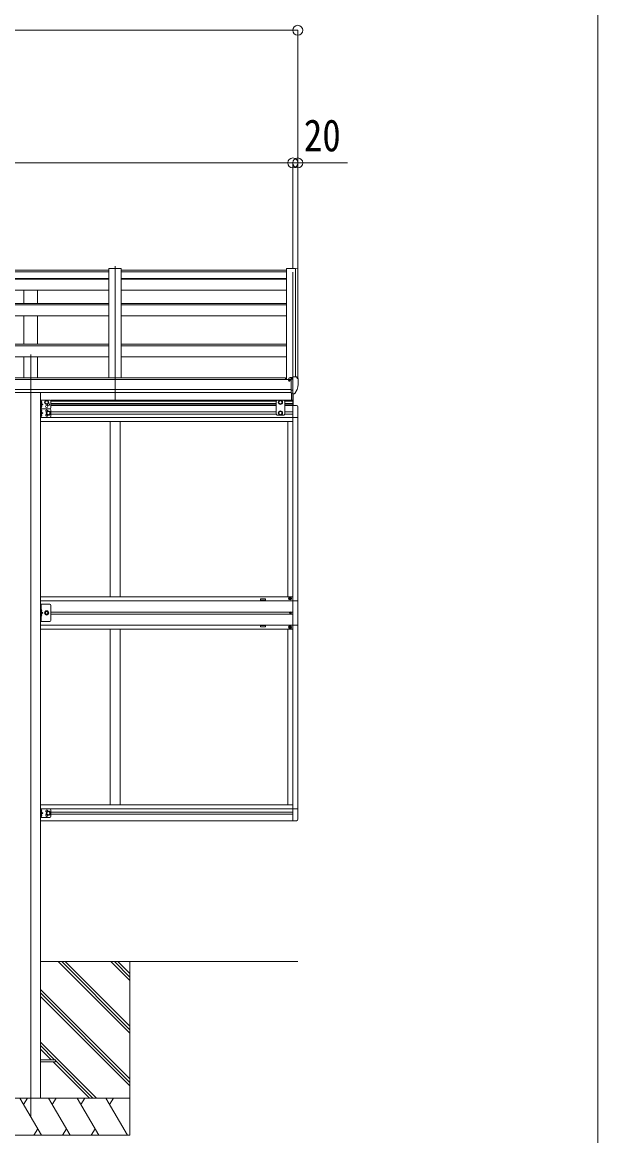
# Model space of a CAD drawing. Units: millimetres at full size, sheet at 1:40; details may follow other scales. Extents: x -11181 to 11305, y -7804 to 7716.
# Drawn here: x 8421 to 10739, y -960 to 3526 of the extents above; entities that cross this region are included whole.
import ezdxf
from ezdxf.enums import TextEntityAlignment as Align

# ---------------------------------------------------------------- set-up
doc = ezdxf.new("R2010")
doc.units = ezdxf.units.MM
doc.header["$LTSCALE"] = 40
doc.header["$PDMODE"] = 32
doc.header["$PDSIZE"] = 40
for name, color, linetype, lineweight in [('0-0_0', 7, 'Continuous', 9), ('0-1_本体', 4, 'Continuous', 9), ('0-2_部品', 7, 'Continuous', 9), ('0-8_PARTS2', 2, 'Continuous', 9), ('0-A_寸法', 6, 'Continuous', 9), ('1-1_GLASS', 4, 'Continuous', 9), ('1-2_GLASS_SEAL', 7, 'Continuous', 9), ('F-0_240', 7, 'Continuous', 9)]:
    doc.layers.add(name, color=color, linetype=linetype, lineweight=lineweight)
doc.styles.add('ＭＳ ゴシック', font='')
doc.styles.get('ＭＳ ゴシック').set_extended_font_data('MS Gothic')

msp = doc.modelspace()

# ---------------------------------------------------------------- linework, layer by layer
at = {"layer": '0-0_0'}
for p, q in [((9531.26, -258.19), (8494.76, -258.19)), ((8855.26, -547.2), (8566.25, -258.19)), ((8855.26, -533.06), (8580.39, -258.19)), ((8855.26, -518.92), (8594.53, -258.19)), ((8855.26, -335.07), (8778.38, -258.19)), ((8855.26, -320.93), (8792.52, -258.19)), ((8855.26, -306.79), (8806.66, -258.19)), ((8855.26, -258.19), (8855.26, -958.19)), ((8855.26, -731.05), (8494.76, -370.55)), ((8855.26, -745.19), (8494.76, -384.69)), ((8855.26, -759.33), (8494.76, -398.84)), ((8720.27, -808.19), (8494.76, -582.68)), ((8551.61, -653.68), (8494.76, -596.83)), ((8537.47, -653.68), (8494.76, -610.97)), ((8691.98, -808.19), (8546.47, -662.68)), ((8706.13, -808.19), (8555.26, -657.33)), ((8055.26, -808.19), (8855.26, -808.19)), ((8498.56, -958.19), (8411.96, -808.19)), ((8426.96, -834.17), (8441.96, -808.19)), ((8614.03, -958.19), (8527.43, -808.19)), ((8542.43, -834.17), (8557.43, -808.19)), ((8729.5, -958.19), (8642.9, -808.19)), ((8657.9, -834.17), (8672.9, -808.19)), ((8844.97, -958.19), (8758.37, -808.19)), ((8773.37, -834.17), (8788.37, -808.19)), ((8483.56, -932.21), (8468.56, -958.19)), ((8599.03, -932.21), (8584.03, -958.19)), ((8714.5, -932.21), (8699.5, -958.19)), ((8855.26, -958.19), (8055.26, -958.19))]:
    msp.add_line(p, q, dxfattribs=at)
at = {"layer": '0-1_本体'}
for p, q in [((8104.26, 2527.29), (8770.26, 2527.29)), ((8770.26, 2520.35), (8104.26, 2520.35)), ((8770.26, 2533.35), (8770.26, 2094.06)), ((8770.26, 2533.35), (8820.26, 2533.35)), ((8820.26, 2533.35), (8820.26, 2094.06)), ((8820.26, 2527.29), (9486.26, 2527.29)), ((9486.26, 2520.35), (8820.26, 2520.35)), ((9486.26, 2533.35), (9486.26, 2087.35)), ((9522.18, 2533.15), (9521.56, 2531.53)), ((9522.26, 2533.26), (9522.26, 2097.53)), ((9530.31, 2532.93), (9522.48, 2533.34)), ((9531.25, 2532.04), (9531.26, 2090.99)), ((8770.26, 2493.63), (8104.26, 2493.63)), ((8770.26, 2491.05), (8104.26, 2491.05)), ((9486.26, 2493.63), (8820.26, 2493.63)), ((9486.26, 2491.05), (8820.26, 2491.05)), ((8770.26, 2446.32), (8104.26, 2446.32)), ((8427.76, 2392.58), (8427.76, 2446.32)), ((8482.76, 2392.58), (8482.76, 2446.32)), ((9486.26, 2446.32), (8820.26, 2446.32)), ((8770.26, 2392.58), (8104.26, 2392.58)), ((8770.26, 2387.02), (8104.26, 2387.02)), ((9486.26, 2392.58), (8820.26, 2392.58)), ((9486.26, 2387.02), (8820.26, 2387.02)), ((8770.26, 2343.02), (8104.26, 2343.02)), ((8427.76, 2228.93), (8427.76, 2343.02)), ((8482.76, 2228.93), (8482.76, 2343.02)), ((9486.26, 2343.02), (8820.26, 2343.02)), ((8770.26, 2228.93), (8104.26, 2228.93)), ((8770.26, 2222.14), (8104.26, 2222.14)), ((9486.26, 2228.93), (8820.26, 2228.93)), ((9486.26, 2222.14), (8820.26, 2222.14)), ((8770.26, 2178.58), (8104.26, 2178.58)), ((8427.76, 2094.06), (8427.76, 2178.58)), ((8482.76, 2094.06), (8482.76, 2178.58)), ((9486.26, 2178.58), (8820.26, 2178.58)), ((4505.76, 2087.35), (9504.76, 2087.35)), ((4529.26, 2094.06), (9481.26, 2094.06)), ((9481.26, 2087.35), (9481.26, 2094.06)), ((9504.76, 2046.13), (4505.76, 2046.13)), ((4505.76, 2034.28), (9504.76, 2034.35)), ((8494.76, 2034.19), (8494.76, -808.22))]:
    msp.add_line(p, q, dxfattribs=at)
msp.add_lwpolyline([(9521.56, 2097.53), (9521.56, 2533.35), (9486.26, 2533.35)], dxfattribs=at)
msp.add_circle((9497.29, 2082.62), 3, dxfattribs=at)
for centre, radius, start, end in [((9522.46, 2533.04), 0.301, 87.13321, 158.93673), ((9530.26, 2531.93), 1, 6.67014, 87)]:
    msp.add_arc(centre, radius, start, end, dxfattribs=at)
at = {"layer": '0-2_部品'}
for p, q in [((9494.76, 2091.69), (9494.76, 2087.73)), ((9509.76, 2092.86), (9495.76, 2092.8)), ((9499.26, 2092.81), (9499.26, 2094.71)), ((9499.76, 2082.63), (9499.46, 2082.63)), ((9500.29, 2082.63), (9499.76, 2082.63)), ((9500.09, 2095.13), (9509.76, 2095.85)), ((9504.76, 2087.81), (9511.26, 2088.21)), ((9509.76, 2096.63), (9511.26, 2096.63)), ((9509.76, 2096.63), (9509.76, 2090.46)), ((9511.26, 2029.04), (9511.26, 2097.54)), ((9526.35, 2096.98), (9530.42, 2091.17)), ((9533.26, 2088.17), (9533.26, 2087.54)), ((9504.76, 2032.24), (9510.26, 2032.24)), ((9510.76, 2031.24), (9510.26, 2032.24)), ((9511.26, 2031.24), (9510.76, 2031.24)), ((9512.76, 2029.13), (9511.26, 2029.04)), ((9512.76, 2029.13), (9516.47, 2029.36)), ((9518.88, 2030.86), (9528.63, 2046.23))]:
    msp.add_line(p, q, dxfattribs=at)
at = {"layer": '0-2_部品', "color": 4}
for p, q in [((8555.26, -653.68), (8494.76, -653.68)), ((8555.26, -662.68), (8494.76, -662.68)), ((8555.26, -653.68), (8555.26, -662.68))]:
    msp.add_line(p, q, dxfattribs=at)
at = {"layer": '0-2_部品'}
for points in [[(9494.76, 2084.24), (9494.76, 2082.63), (9494.29, 2082.63)], [(9499.46, 2083.81), (9499.46, 2082.63), (9494.76, 2082.63)], [(9500.09, 2095.13), (9499.92, 2095.11), (9499.76, 2095.08), (9499.62, 2095.04), (9499.49, 2094.98), (9499.39, 2094.92), (9499.32, 2094.86), (9499.27, 2094.79), (9499.26, 2094.71)], [(9504.76, 2032.24), (9504.76, 2090.46), (9509.76, 2090.46)], [(9511.26, 2097.54), (9523.26, 2097.54), (9525.59, 2097.4)], [(9511.26, 2042.93), (9508.1, 2043.34), (9504.76, 2043.77)]]:
    msp.add_lwpolyline(points, dxfattribs=at)
for centre, radius, start, end in [((9497.26, 2082.63), 2.5, 28.35764, 180), ((9497.26, 2082.63), 2.5, 0, 28.35764), ((9525.53, 2096.4), 1, 35, 86.5), ((9340.77, 2087.55), 192.49, 347.8767, 359.9992), ((9530.26, 2088.17), 3, 0, 87), ((9516.28, 2032.36), 3, 273.5, 330), ((9526.03, 2047.73), 3, 330, 348.16652)]:
    msp.add_arc(centre, radius, start, end, dxfattribs=at)
msp.add_ellipse((9495.76, 2091.7), major_axis=(0.02, 1.1), ratio=0.906239, start_param=0.0206394, end_param=1.5914357, dxfattribs=at)
at = {"layer": '0-8_PARTS2'}
for p, q in [((8795.26, 1999.35), (8795.26, 2543.19)), ((9511.26, 2518.63), (9511.26, 1999.35)), ((8455.26, 2188.15), (8455.26, -887.08))]:
    msp.add_line(p, q, dxfattribs=at)
at = {"layer": '0-A_寸法'}
for p, q in [((-532.73, 3493.68), (9531.25, 3493.68)), ((9531.25, 3493.68), (9531.25, 2533.38)), ((9511.25, 2959.35), (4499.26, 2959.35)), ((9511.25, 2959.35), (9531.25, 2959.35)), ((9511.25, 2959.35), (9511.25, 2533.38)), ((9511.25, 2959.35), (9511.25, 2533.38)), ((9531.25, 2959.35), (9731.25, 2959.35)), ((9531.25, 2959.35), (9531.25, 2533.38))]:
    msp.add_line(p, q, dxfattribs=at)
for p in [(9531.25, 3493.68), (9511.25, 2959.35), (9531.25, 2959.35)]:
    msp.add_point(p, dxfattribs=at)
at = {"layer": '1-1_GLASS'}
for p, q in [((8534.76, 2003.03), (9446.78, 2003.03)), ((8536.73, 1999.53), (9443.78, 1999.53)), ((8536.76, 1990.53), (9443.78, 1990.53)), ((8536.76, 1987.03), (9443.78, 1987.03)), ((9443.78, 1982.03), (8536.76, 1982.03)), ((9475.78, 2003.03), (9511.28, 2003.03)), ((9478.78, 1999.53), (9511.28, 1999.53)), ((9478.78, 1990.53), (9511.28, 1990.53)), ((9478.78, 1987.03), (9511.28, 1987.03)), ((9511.28, 1982.03), (9478.78, 1982.03)), ((9511.28, 1982.73), (9511.28, 1145.53)), ((9511.28, 1933.53), (8494.76, 1933.53)), ((8536.76, 1956.03), (9443.78, 1956.03)), ((8536.76, 1947.03), (9443.78, 1947.03)), ((9478.78, 1956.03), (9511.28, 1956.03)), ((9478.78, 1947.03), (9511.28, 1947.03)), ((9531.28, 1933.33), (9531.28, 1194.73)), ((8494.76, 1917.53), (9511.28, 1917.53)), ((8775.28, 1917.53), (8775.28, 1210.53)), ((8815.28, 1917.53), (8815.28, 1210.53)), ((9491.28, 1917.53), (9491.28, 1210.53)), ((9491.28, 1917.53), (9491.28, 1210.53)), ((8494.76, 1210.53), (9511.28, 1210.53)), ((8494.76, 1194.53), (9511.28, 1194.53)), ((8536.76, 1149.97), (9511.28, 1149.97)), ((9511.28, 1140.97), (8536.76, 1140.97)), ((9511.28, 1145.73), (9511.28, 308.53)), ((9511.28, 1096.53), (8494.76, 1096.53)), ((8494.76, 1080.53), (9511.28, 1080.53)), ((8775.28, 373.53), (8775.28, 1080.53)), ((8815.28, 373.53), (8815.28, 1080.53)), ((9491.28, 1080.53), (9491.28, 373.53)), ((9491.28, 1080.53), (9491.28, 373.53)), ((9531.28, 1096.33), (9531.28, 357.73)), ((8494.76, 373.53), (9511.28, 373.53)), ((9511.28, 373.53), (9511.28, 357.53)), ((8494.76, 357.53), (9511.28, 357.53)), ((8536.76, 344.03), (9511.28, 344.03)), ((8536.76, 335.03), (9511.28, 335.03)), ((8494.76, 309.03), (9511.28, 309.03))]:
    msp.add_line(p, q, dxfattribs=at)
for points in [[(9381.28, 1197.53), (9401.28, 1197.53), (9401.28, 1202.53), (9381.28, 1202.53)], [(9381.28, 1095.53), (9401.28, 1095.53), (9401.28, 1090.53), (9381.28, 1090.53)]]:
    msp.add_lwpolyline(points, close=True, dxfattribs=at)
at = {"layer": '1-2_GLASS_SEAL'}
for p, q in [((9504.76, 2032.23), (9510.26, 2032.23)), ((9505.78, 2003.03), (9505.78, 2032.23)), ((9510.76, 2031.23), (9510.26, 2032.23)), ((9511.26, 2031.23), (9510.76, 2031.23)), ((9512.76, 2029.12), (9511.26, 2029.03)), ((9511.28, 2029.03), (9511.28, 1982.53)), ((9512.76, 2029.12), (9516.47, 2029.35)), ((9512.78, 1982.53), (9512.78, 2029.13)), ((8494.76, 2004.03), (8494.76, 1969.03)), ((8531.76, 2004.03), (8494.76, 2004.03)), ((8497.26, 2004.03), (8497.26, 1969.03)), ((8497.76, 1991.53), (8497.26, 1991.62)), ((8497.26, 1986.53), (8504.26, 1986.53)), ((8497.76, 1999.53), (8498.56, 1999.39)), ((8497.76, 1991.53), (8498.56, 1991.67)), ((8497.76, 1981.53), (8498.56, 1981.39)), ((8536.76, 1999.03), (8536.76, 1974.03)), ((9447.78, 2004.03), (9443.78, 2000.03)), ((9443.78, 2000.03), (9443.78, 1946.54)), ((9474.78, 2004.03), (9447.78, 2004.03)), ((9474.78, 2004.03), (9478.78, 2000.03)), ((9478.78, 1946.54), (9478.78, 2000.03)), ((9511.28, 1982.53), (9526.56, 1981.73)), ((9531.78, 1976.24), (9531.78, 1933.33)), ((8494.76, 1969.03), (8494.76, 1934.03)), ((8531.76, 1969.03), (8494.76, 1969.03)), ((8531.76, 1969.03), (8494.76, 1969.03)), ((8531.76, 1934.03), (8494.76, 1934.03)), ((8497.76, 1973.53), (8497.26, 1973.62)), ((8497.26, 1969.03), (8497.26, 1934.03)), ((8497.76, 1956.53), (8497.26, 1956.62)), ((8497.26, 1951.53), (8504.26, 1951.53)), ((8497.76, 1938.53), (8497.26, 1938.62)), ((8497.76, 1973.53), (8498.56, 1973.67)), ((8497.76, 1964.53), (8498.56, 1964.39)), ((8497.76, 1956.53), (8498.56, 1956.67)), ((8497.76, 1946.53), (8498.56, 1946.39)), ((8497.76, 1938.53), (8498.56, 1938.67)), ((8536.76, 1964.03), (8536.76, 1939.03)), ((9447.78, 1942.54), (9443.78, 1946.54)), ((9474.78, 1942.54), (9447.78, 1942.54)), ((9461.28, 1959.04), (9454.78, 1955.28)), ((9454.78, 1955.28), (9454.78, 1947.78)), ((9454.78, 1947.78), (9461.28, 1944.03)), ((9467.78, 1955.28), (9461.28, 1959.04)), ((9461.28, 1944.03), (9467.78, 1947.78)), ((9467.78, 1947.78), (9467.78, 1955.28)), ((9474.78, 1942.54), (9478.78, 1946.54)), ((9511.28, 1933.33), (9531.78, 1933.33)), ((8531.76, 1181.48), (8494.76, 1181.48)), ((8497.26, 1181.48), (8497.26, 1111.48)), ((8536.76, 1116.48), (8536.76, 1176.48)), ((9498.78, 1205.03), (9497.78, 1205.03)), ((9501.78, 1204.03), (9502.78, 1204.03)), ((8497.76, 1151.48), (8497.26, 1151.56)), ((8497.26, 1151.48), (8504.26, 1146.48)), ((8497.26, 1146.48), (8504.26, 1146.48)), ((8497.26, 1141.48), (8504.26, 1146.48)), ((8497.76, 1133.48), (8497.26, 1133.56)), ((8497.76, 1159.48), (8498.56, 1159.33)), ((8497.76, 1151.48), (8498.56, 1151.62)), ((8497.76, 1141.48), (8498.56, 1141.33)), ((8497.76, 1133.48), (8498.56, 1133.62)), ((9500.05, 1146.12), (9499.23, 1146.12)), ((9502.51, 1146.94), (9503.33, 1146.94)), ((9498.78, 1088.03), (9497.78, 1088.03)), ((9501.78, 1089.03), (9502.78, 1089.03)), ((8494.76, 357.03), (8494.76, 322.03)), ((8531.76, 357.03), (8494.76, 357.03)), ((8531.76, 322.03), (8494.76, 322.03)), ((8497.26, 357.03), (8497.26, 322.03)), ((8497.76, 344.53), (8497.26, 344.62)), ((8497.26, 339.53), (8504.26, 339.53)), ((8497.76, 326.53), (8497.26, 326.62)), ((8497.76, 352.53), (8498.56, 352.39)), ((8497.76, 344.53), (8498.56, 344.67)), ((8497.76, 334.53), (8498.56, 334.39)), ((8497.76, 326.53), (8498.56, 326.67)), ((8536.76, 352.03), (8536.76, 327.03)), ((9511.28, 357.73), (9531.78, 357.73)), ((9531.78, 314.82), (9531.78, 357.73)), ((9511.28, 308.53), (9526.56, 309.33))]:
    msp.add_line(p, q, dxfattribs=at)
for points in [[(8496.88, 1995.53), (8497.51, 1996.72), (8499.74, 1997.83)], [(8496.88, 1995.53), (8497.51, 1994.34), (8499.74, 1993.23)], [(8496.88, 1977.53), (8497.51, 1978.72), (8499.74, 1979.83)], [(8496.88, 1977.53), (8497.51, 1976.34), (8499.74, 1975.23)], [(8497.76, 1991.53), (8497.76, 1999.53), (8497.26, 1999.44), (8497.26, 1991.62)], [(8497.26, 1991.53), (8504.26, 1986.53), (8497.26, 1981.53)], [(8497.76, 1973.53), (8497.76, 1981.53), (8497.26, 1981.44), (8497.26, 1973.62)], [(9454.78, 1998.78), (9461.28, 2002.54), (9467.78, 1998.78)], [(9467.78, 1998.78), (9467.78, 1991.28), (9461.28, 1987.53), (9454.78, 1991.28), (9454.78, 1998.78)], [(8496.88, 1960.53), (8497.51, 1961.72), (8499.74, 1962.83)], [(8496.88, 1960.53), (8497.51, 1959.34), (8499.74, 1958.23)], [(8496.88, 1942.53), (8497.51, 1943.72), (8499.74, 1944.83)], [(8496.88, 1942.53), (8497.51, 1941.34), (8499.74, 1940.23)], [(8497.76, 1956.53), (8497.76, 1964.53), (8497.26, 1964.44), (8497.26, 1956.62)], [(8497.26, 1956.53), (8504.26, 1951.53), (8497.26, 1946.53)], [(8497.76, 1938.53), (8497.76, 1946.53), (8497.26, 1946.44), (8497.26, 1938.62)], [(8531.76, 1111.48), (8494.76, 1111.48), (8494.76, 1181.48)], [(9497.78, 1205.03), (9497.78, 1204.03), (9498.78, 1204.03)], [(9500.78, 1206.03), (9500.78, 1207.03), (9499.78, 1207.03), (9499.78, 1206.03)], [(9499.78, 1203.03), (9499.78, 1202.03), (9500.78, 1202.03), (9500.78, 1203.03)], [(9502.78, 1204.03), (9502.78, 1205.03), (9501.78, 1205.03)], [(9511.28, 1195.53), (9531.98, 1195.53), (9531.98, 1097.53), (9511.28, 1097.53)], [(8496.88, 1155.48), (8497.51, 1156.66), (8499.74, 1157.78)], [(8496.88, 1155.48), (8497.51, 1154.29), (8499.74, 1153.18)], [(8496.88, 1137.48), (8497.51, 1138.66), (8499.74, 1139.78)], [(8496.88, 1137.48), (8497.51, 1136.29), (8499.74, 1135.18)], [(8497.76, 1151.48), (8497.76, 1159.48), (8497.26, 1159.39), (8497.26, 1151.56)], [(8497.76, 1133.48), (8497.76, 1141.48), (8497.26, 1141.39), (8497.26, 1133.56)], [(9499.23, 1146.12), (9499.23, 1146.94), (9500.05, 1146.94)], [(9500.87, 1147.76), (9500.87, 1148.58), (9501.69, 1148.58), (9501.69, 1147.76)], [(9501.69, 1145.3), (9501.69, 1144.48), (9500.87, 1144.48), (9500.87, 1145.3)], [(9503.33, 1146.94), (9503.33, 1146.12), (9502.51, 1146.12)], [(9497.78, 1088.03), (9497.78, 1089.03), (9498.78, 1089.03)], [(9499.78, 1090.03), (9499.78, 1091.03), (9500.78, 1091.03), (9500.78, 1090.03)], [(9500.78, 1087.03), (9500.78, 1086.03), (9499.78, 1086.03), (9499.78, 1087.03)], [(9502.78, 1089.03), (9502.78, 1088.03), (9501.78, 1088.03)], [(8496.88, 348.53), (8497.51, 349.72), (8499.74, 350.83)], [(8496.88, 348.53), (8497.51, 347.34), (8499.74, 346.23)], [(8496.88, 330.53), (8497.51, 331.72), (8499.74, 332.83)], [(8496.88, 330.53), (8497.51, 329.34), (8499.74, 328.23)], [(8497.76, 344.53), (8497.76, 352.53), (8497.26, 352.44), (8497.26, 344.62)], [(8497.26, 344.53), (8504.26, 339.53), (8497.26, 334.53)], [(8497.76, 326.53), (8497.76, 334.53), (8497.26, 334.44), (8497.26, 326.62)]]:
    msp.add_lwpolyline(points, dxfattribs=at)
for points in [[(8519.76, 1987.53), (8513.26, 1991.28), (8513.26, 1998.78), (8519.76, 2002.54), (8526.26, 1998.78), (8526.26, 1991.28)], [(8526.76, 1944.03), (8520.26, 1947.78), (8520.26, 1955.28), (8526.76, 1959.04), (8533.26, 1955.28), (8533.26, 1947.78)], [(8512.25, 1146.48), (8516.01, 1139.98), (8523.51, 1139.98), (8527.26, 1146.48), (8523.51, 1152.98), (8516.01, 1152.98)], [(8526.76, 332.03), (8520.26, 335.78), (8520.26, 343.28), (8526.76, 347.04), (8533.26, 343.28), (8533.26, 335.78)]]:
    msp.add_lwpolyline(points, close=True, dxfattribs=at)
for centre, radius in [((8519.76, 1995.03), 8.5), ((8519.76, 1995.03), 7.5), ((8519.76, 1995.03), 6.5), ((8519.76, 1978.03), 4.25), ((9461.28, 1995.03), 8.5), ((9461.28, 1995.03), 7.5), ((9461.28, 1995.03), 6.5), ((8526.76, 1951.53), 8.5), ((8526.76, 1951.53), 7.5), ((8526.76, 1951.53), 6.5), ((9461.28, 1951.53), 8.5), ((9461.28, 1951.53), 7.5), ((9461.28, 1951.53), 6.5), ((9500.28, 1204.53), 5.9), ((8519.76, 1146.48), 8.5), ((8519.76, 1146.48), 7.5), ((8519.76, 1146.48), 6.5), ((8519.76, 1146.48), 5.5), ((9501.28, 1146.53), 3.75), ((9500.28, 1088.53), 5.9), ((8526.76, 339.53), 8.5), ((8526.76, 339.53), 7.5), ((8526.76, 339.53), 6.5)]:
    msp.add_circle(centre, radius, dxfattribs=at)
for centre, radius, start, end in [((9516.28, 2032.34), 3, 273.5, 330), ((8498.41, 1998.5), 0.9, 32.05588, 80), ((8498.41, 1992.56), 0.9, 280, 327.94412), ((8498.41, 1980.5), 0.9, 32.05588, 80), ((8498.41, 1974.56), 0.9, 280, 327.94412), ((8493.66, 1995.53), 6.5, 327.94412, 32.05588), ((8493.66, 1977.53), 6.5, 327.94412, 32.05588), ((8526.76, 1986.53), 4.25, 173.70569, 85.23923), ((8531.76, 1999.03), 5, 0, 90), ((8531.76, 1974.03), 5, 270, 0), ((9526.28, 1976.24), 5.5, 0, 87), ((8498.41, 1963.5), 0.9, 32.05588, 80), ((8498.41, 1957.56), 0.9, 280, 327.94412), ((8498.41, 1945.5), 0.9, 32.05588, 80), ((8498.41, 1939.56), 0.9, 280, 327.94412), ((8493.66, 1960.53), 6.5, 327.94412, 32.05588), ((8493.66, 1942.53), 6.5, 327.94412, 32.05588), ((8519.76, 1960.03), 4.25, 353.70569, 265.23923), ((8519.76, 1943.03), 4.25, 94.76077, 6.29431), ((8531.76, 1964.03), 5, 0, 90), ((8531.76, 1939.03), 5, 270, 0), ((8531.76, 1176.48), 5, 0, 90), ((9498.78, 1206.03), 1, 270, 0), ((9498.78, 1203.03), 1, 0, 90), ((9501.78, 1206.03), 1, 180, 270), ((9501.78, 1203.03), 1, 90, 180), ((8498.41, 1158.45), 0.9, 32.05588, 80), ((8498.41, 1152.5), 0.9, 280, 327.94412), ((8498.41, 1140.45), 0.9, 32.05588, 80), ((8498.41, 1134.5), 0.9, 280, 327.94412), ((8493.66, 1155.48), 6.5, 327.94412, 32.05588), ((8493.66, 1137.48), 6.5, 327.94412, 32.05588), ((9500.05, 1147.76), 0.82, 270, 0), ((9500.05, 1145.3), 0.82, 0, 90), ((9502.51, 1147.76), 0.82, 180, 270), ((9502.51, 1145.3), 0.82, 90, 180), ((8531.76, 1116.48), 5, 270, 0), ((9498.78, 1090.03), 1, 270, 0), ((9498.78, 1087.03), 1, 0, 90), ((9501.78, 1090.03), 1, 180, 270), ((9501.78, 1087.03), 1, 90, 180), ((8498.41, 351.5), 0.9, 32.05588, 80), ((8498.41, 345.56), 0.9, 280, 327.94412), ((8498.41, 333.5), 0.9, 32.05588, 80), ((8498.41, 327.56), 0.9, 280, 327.94412), ((8493.66, 348.53), 6.5, 327.94412, 32.05588), ((8493.66, 330.53), 6.5, 327.94412, 32.05588), ((8519.76, 348.03), 4.25, 353.70569, 265.23923), ((8519.76, 331.03), 4.25, 94.76077, 6.29431), ((8531.76, 352.03), 5, 0, 90), ((8531.76, 327.03), 5, 270, 0), ((9526.28, 314.82), 5.5, 273, 0)]:
    msp.add_arc(centre, radius, start, end, dxfattribs=at)
at = {"layer": 'F-0_240', "color": 5}
msp.add_line((10739.39, 7716.46), (10739.39, -7803.54), dxfattribs=at)

# ---------------------------------------------------------------- texts
at = {"layer": '0-A_寸法', "color": 7, "style": 'ＭＳ ゴシック', "width": 0.85}
msp.add_text('20', height=129, dxfattribs=at).set_placement((9555.25, 2967.35), align=Align.BOTTOM_LEFT)

doc.saveas('drawing.dxf')
